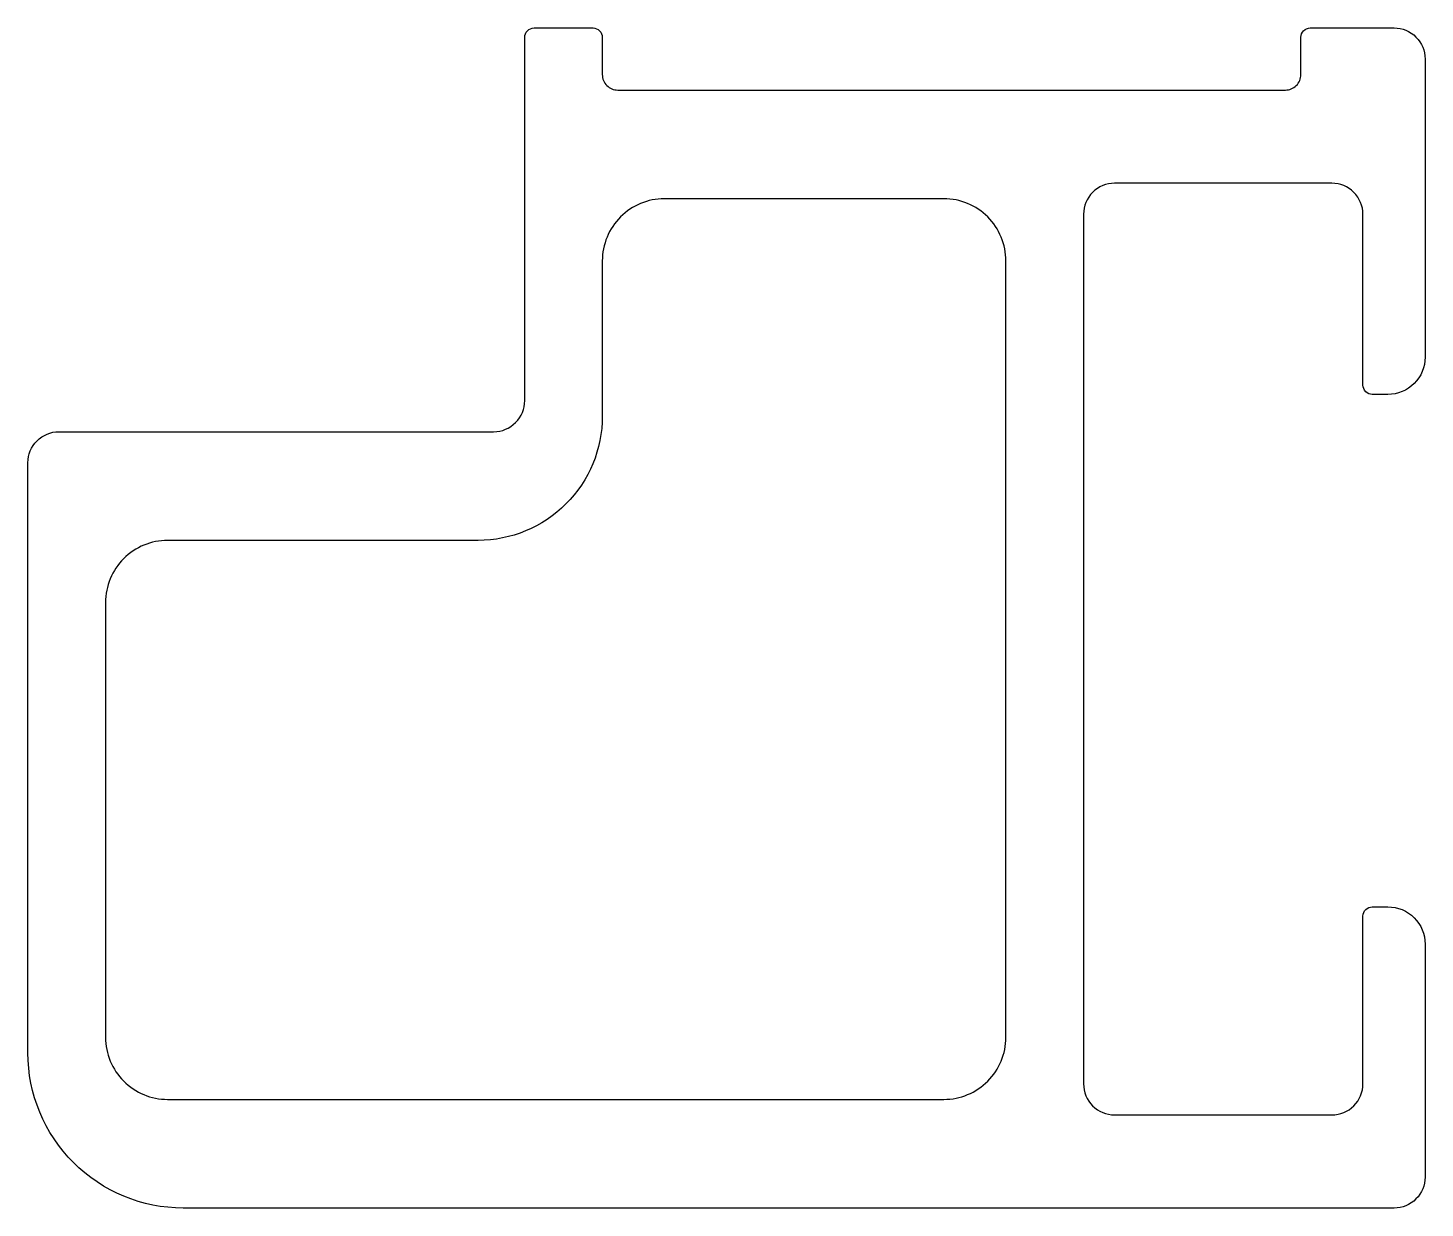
# Model space of a CAD drawing. Extents: x 683.4 to 728.4, y -41.1 to -3.1.
import ezdxf

# ---------------------------------------------------------------- set-up
doc = ezdxf.new("R2010")
doc.units = 0
doc.header["$LTSCALE"] = 15
doc.layers.get('0').update_dxf_attribs({"linetype": 'CONTINUOUS'})

msp = doc.modelspace()

# ---------------------------------------------------------------- linework, layer by layer
msp.add_lwpolyline([(688.368, -41.143, -0.414214), (683.368, -36.143), (683.368, -17.143, -0.414214), (684.368, -16.143), (698.368, -16.143, 0.414214), (699.368, -15.143), (699.368, -3.443, -0.414214), (699.668, -3.143), (701.568, -3.143, -0.414214), (701.868, -3.443), (701.868, -4.643, 0.414214), (702.368, -5.143), (723.868, -5.143, 0.414214), (724.368, -4.643), (724.368, -3.443, -0.414214), (724.668, -3.143), (727.368, -3.143, -0.414214), (728.368, -4.143), (728.368, -13.743, -0.414214), (727.168, -14.943), (726.668, -14.943, -0.414214), (726.368, -14.643), (726.368, -9.143, 0.414214), (725.368, -8.143), (718.368, -8.143, 0.414214), (717.368, -9.143), (717.368, -37.143, 0.414214), (718.368, -38.143), (725.368, -38.143, 0.414214), (726.368, -37.143), (726.368, -31.743, -0.414214), (726.668, -31.443), (727.168, -31.443, -0.414214), (728.368, -32.643), (728.368, -40.143, -0.414214), (727.368, -41.143)], format="xyb", close=True)
msp.add_lwpolyline([(714.868, -10.643, 0.414214), (712.868, -8.643), (703.868, -8.643, 0.414214), (701.868, -10.643), (701.868, -15.643, -0.414214), (697.868, -19.643), (687.868, -19.643, 0.414214), (685.868, -21.643), (685.868, -35.643, 0.414214), (687.868, -37.643), (712.868, -37.643, 0.414214), (714.868, -35.643), (714.868, -10.643)], format="xyb")

doc.saveas('drawing.dxf')
